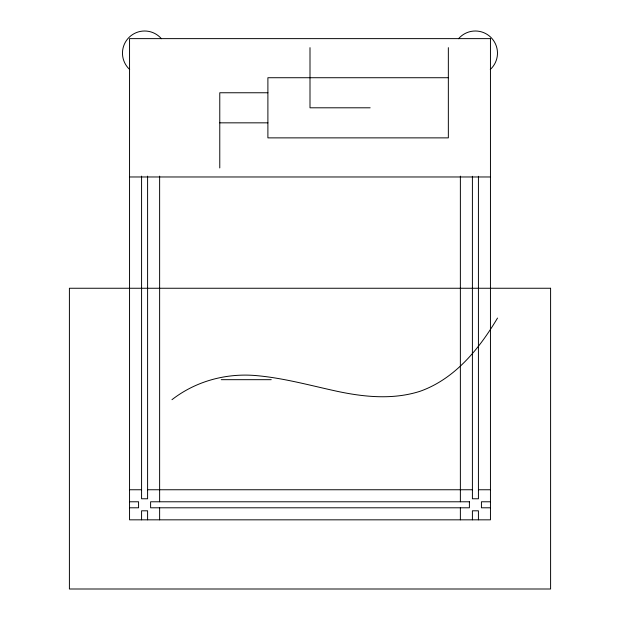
<?xml version="1.0" encoding="UTF-8"?>
<svg xmlns="http://www.w3.org/2000/svg" width="620" height="620" viewBox="0 0 620 620"><rect width="100%" height="100%" fill="white"/><g stroke="black" fill="none" stroke-linecap="round" stroke-linejoin="round"><path stroke-width="0.93" d="M497.511 318.068C479.183 348.874 454.987 378.828 420.159 391.251C393.499 399.815 365.056 397.172 338.094 391.507C310.31 385.531 282.798 377.688 254.355 375.441C224.99 373.279 195.285 381.517 171.965 399.691M448.345 77.725L267.894 77.725L267.894 137.873L448.345 137.873L448.345 47.647M267.894 92.76L219.774 92.76L219.774 167.95M370.148 107.802L310 107.802L310 47.647M219.774 122.838L267.894 122.838M129.549 176.971L490.451 176.971M221.247 379.68L271.242 379.68M129.549 489.754L141.577 489.754M147.599 489.754L472.401 489.754M478.423 489.754L490.451 489.754M129.549 501.782L138.57 501.782L138.57 507.796L129.549 507.796M490.451 501.782L481.43 501.782L481.43 507.796L490.451 507.796M478.423 176.297L478.423 498.775L472.401 498.775L472.401 176.297M478.423 519.831L478.423 510.803L472.401 510.803L472.401 519.831M460.373 176.142L460.373 501.782M460.373 507.796L460.373 519.831M159.627 176.142L159.627 501.782M159.627 507.796L159.627 519.831M147.599 176.142L147.599 498.775L141.577 498.775L141.577 176.142M147.599 519.831L147.599 510.803L141.577 510.803L141.577 519.831M129.681 69.494A22.142 22.142 0 0 1 129.208 37.239A22.142 22.142 0 0 1 161.425 38.734M458.521 38.734A22.142 22.142 0 0 1 490.738 37.239A22.142 22.142 0 0 1 490.265 69.494M490.451 38.626L129.549 38.626L129.549 519.831L490.451 519.831L490.451 38.626M550.599 288.254L69.401 288.254L69.401 589L550.599 589L550.599 288.254M469.394 501.782L150.606 501.782L150.606 507.796L469.394 507.796L469.394 501.782"/></g></svg>
